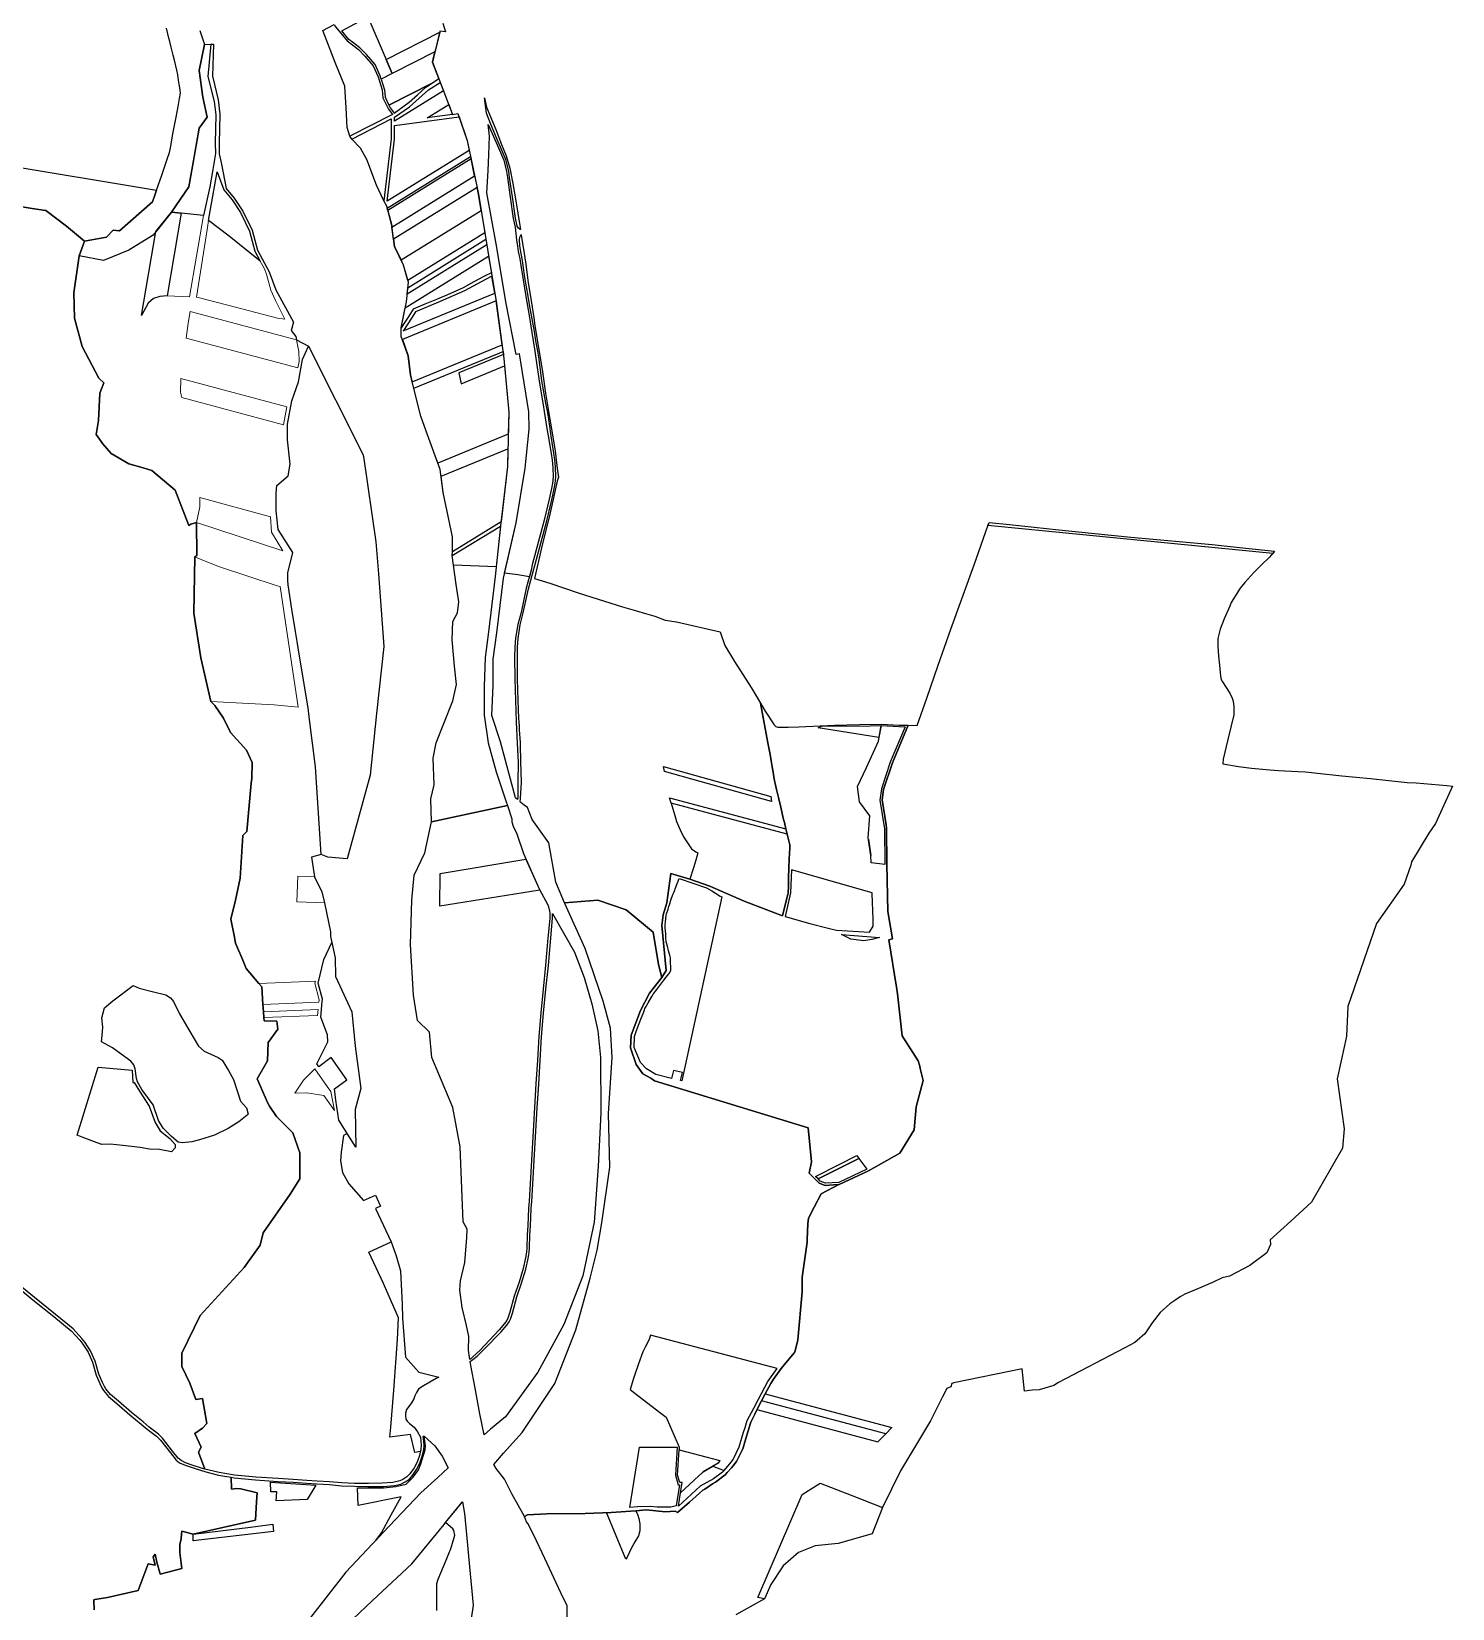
# Model space of a CAD drawing. Header units: inches. Extents: x 574087 to 581218, y 394959 to 403549.
# Drawn here: x 578654 to 581218, y 399159 to 402005 of the extents above; entities that cross this region are included whole.
import ezdxf

# ---------------------------------------------------------------- set-up
doc = ezdxf.new("R2010")
doc.units = ezdxf.units.IN
doc.header["$MEASUREMENT"] = 0
for name, color, linetype in [('ALTE_TERNURI_DISPONIBILE_P', 7, 'Continuous'), ('DOMENIU PRIVAT AL COMUNEI', 7, 'Continuous'), ('IZLAZ', 7, 'Continuous'), ('RETROCEDATA PV', 7, 'Continuous'), ('REZERVA_RETROCEDABILA_1', 7, 'Continuous'), ('SECTOR_CADASTRAL', 7, 'Continuous')]:
    doc.layers.add(name, color=color, linetype=linetype)
doc.layers.add('SUPRAFATA VALIDATA SI NEPUSA IN POSESIE', color=1, linetype='Continuous', lineweight=0)

msp = doc.modelspace()

# ---------------------------------------------------------------- linework, layer by layer
at = {"layer": 'ALTE_TERNURI_DISPONIBILE_P', "color": 4, "linetype": 'Continuous', "lineweight": 25}
for points in [[(578957.9, 402006.2), (578965.9, 401981.2), (578956.5, 401933.9), (578962.9, 401885.9), (578970.8, 401849.7), (578956.3, 401830.4), (578938, 401724.5), (578906.6, 401678.7), (578873.3, 401637.2), (578829.8, 401609.7), (578783.8, 401591.1), (578739.7, 401600), (578749.7, 401626.4), (578789.1, 401633.2), (578801, 401646.3), (578812.5, 401644.8), (578872.3, 401697.4), (578876.4, 401709.2), (578876.4, 401709.2), (578878.9, 401716.5), (578878.9, 401716.5), (578883, 401728.4), (578883, 401728.4), (578888.2, 401743.4), (578888.2, 401743.4), (578893.8, 401759.7), (578893.8, 401759.7), (578899.3, 401775.7), (578899.3, 401775.7), (578903, 401786.3), (578904, 401791.8), (578904, 401791.8), (578904.6, 401794.9), (578904.6, 401794.9), (578906.4, 401804.7), (578906.4, 401804.7), (578909.2, 401819.9), (578912, 401834.9), (578912, 401834.9), (578914.8, 401849.7), (578914.8, 401849.7), (578918.3, 401869.1), (578918.3, 401869.1), (578921, 401883.6), (578921, 401883.6), (578922.9, 401893.5), (578922, 401899.2), (578922, 401899.2), (578920.4, 401909.3), (578920.4, 401909.3), (578919.3, 401916.5), (578917.7, 401926.6), (578917.7, 401926.6), (578916.4, 401934.8), (578911.9, 401952.9), (578911.9, 401952.9), (578909.7, 401961.6), (578909.7, 401961.6), (578906, 401976.2), (578906, 401976.2), (578903.5, 401986.5), (578903.5, 401986.5), (578902, 401992.3), (578902, 401992.3), (578900, 402000.3), (578900, 402000.3), (578897.4, 402010.7)], [(579385.2, 399154.7), (579385.6, 399203.7), (579387.6, 399211.3), (579402.2, 399245.7), (579404.9, 399251.9), (579408.5, 399260.6), (579409.4, 399263.2), (579412.7, 399272), (579417.6, 399291), (579416, 399299.2), (579414, 399302.4), (579401.1, 399313.4), (579419, 399335.5), (579431.4, 399350.9), (579435.5, 399329.9), (579439.1, 399292), (579444.5, 399233.8), (579450.9, 399164.6), (579443.8, 399115.3)]]:
    msp.add_lwpolyline(points, dxfattribs=at)
for points in [[(579231.8, 401810.3), (579303, 401846.8), (579302.9, 401810.6), (579290, 401699.1), (579276.3, 401727.4), (579258.8, 401773.3), (579247.4, 401793.8)], [(580164.1, 400547), (580168.4, 400517.3), (580163.8, 400549.4), (580166.5, 400589.3), (580148.1, 400614.1), (580144.3, 400642.1), (580160.8, 400676.5), (580182.1, 400724.1), (580187.2, 400752), (580230.5, 400749.9), (580203.6, 400686.1), (580187.5, 400637.6), (580184.8, 400617.6), (580193.3, 400565.5), (580193.7, 400501.1), (580168.9, 400504.5), (580168.4, 400517.3)], [(580115.5, 400374.8), (580183.9, 400369.6), (580170.3, 400365.6), (580156.1, 400363.7), (580132.2, 400366.7)], [(579200.4, 400096.6), (579223.1, 400112.8), (579194.9, 400152.6), (579172.3, 400136.1), (579172.3, 400136.1), (579168.7, 400141.2), (579188.5, 400181.4), (579188.1, 400193.8), (579176.3, 400225.6), (579178.6, 400253.9), (579179, 400258.4), (579171.5, 400287.2), (579181.7, 400329.9), (579195.7, 400360.6), (579201.9, 400332.7), (579202.6, 400298.9), (579214, 400274.4), (579232.2, 400235.1), (579238, 400173.1), (579248.5, 400097), (579238, 400058.8), (579238.9, 399990.8), (579208.6, 400039.6), (579203.3, 400076)]]:
    msp.add_lwpolyline(points, close=True, dxfattribs=at)
at = {"layer": 'DOMENIU PRIVAT AL COMUNEI', "color": 2, "linetype": 'Continuous', "lineweight": 25}
for points in [[(579179.4, 402006.5), (579199.9, 402017.2), (579202.5, 402013.1), (579212.3, 402001.6), (579223.8, 401987.5), (579230.9, 401982.1), (579244.1, 401972.3), (579255.7, 401960.3), (579270.7, 401942.7), (579279.5, 401922.8), (579286.8, 401899.2), (579288.1, 401884.9), (579297.9, 401864.6), (579305.4, 401854.5), (579228.1, 401815.4), (579223.7, 401831.5), (579222, 401866.7), (579219.1, 401905.9), (579201.8, 401948.6)], [(578956.5, 401933.9), (578965.9, 401981.2), (578977.6, 401981.6), (578972.1, 401923.6), (578983.8, 401878.3), (578986.6, 401854.1), (578985.2, 401803.1), (578985.9, 401784.4), (578981.2, 401755.5), (578975.9, 401724.1), (578964.1, 401672.3), (578924.2, 401676.5), (578906.6, 401678.7), (578938, 401724.5), (578947.2, 401777.5), (578956.3, 401830.4), (578970.8, 401849.7), (578962.9, 401885.9)], [(578973.3, 401663.2), (578989, 401751.6), (579000.9, 401718.9), (579015.8, 401701), (579030.9, 401678.2), (579047.3, 401644.2), (579056.8, 401608.4), (579066.6, 401590.3), (579010.5, 401635)], [(579116.4, 401011.5), (579116.3, 401027.7), (579125.5, 401064.3), (579098.9, 401105.6), (579095.7, 401139.8), (579095.2, 401171.1), (579096.5, 401185.2), (579117.2, 401202.5), (579120.8, 401223.9), (579115.8, 401267.5), (579116.1, 401295.8), (579123.9, 401338.2), (579135.8, 401372.1), (579142.7, 401412.8), (579153.6, 401436.7), (579252, 401241.6), (579253.2, 401237.5), (579275.1, 401083.4), (579280.1, 401025.7), (579289.6, 400894.7), (579276.7, 400773.8), (579264.8, 400662.3), (579223.6, 400511.7), (579188.8, 400514.7), (579176.5, 400519.1), (579166.4, 400677.2), (579155.7, 400763.2), (579153.1, 400784), (579135.7, 400888.1), (579133.6, 400903.8), (579130.3, 400921.7), (579123.9, 400962.3), (579117.2, 401005.8), (579116.8, 401008.6)], [(579355.7, 399441.6), (579345.6, 399440.3), (579337.6, 399472.8), (579300.8, 399467.6), (579302.3, 399485.9), (579307.8, 399552.7), (579314.6, 399643.7), (579316.2, 399683), (579289.1, 399745.1), (579262.8, 399801.7), (579302.7, 399820.3), (579312.1, 399794.8), (579320, 399767.8), (579323, 399707.1), (579323.6, 399682.7), (579329, 399611.9), (579352.8, 399585.1), (579388.7, 399576.1), (579384.1, 399573.5), (579361.1, 399560.4), (579360.3, 399559.9), (579352.4, 399554.1), (579348.4, 399548.3), (579345.7, 399542), (579343.6, 399536.6), (579339.8, 399529.9), (579336.4, 399525.5), (579330.8, 399517.6), (579329.1, 399511.2), (579328.6, 399506.3), (579329.7, 399500.3), (579331.8, 399496.5), (579336.3, 399492.4), (579344.2, 399485.6), (579350.4, 399477.4), (579355.6, 399467.7), (579356.6, 399460.2), (579357, 399453.5), (579356.7, 399445.9)], [(579275.1, 399281.3), (579285.6, 399295), (579303.1, 399327.5), (579320.7, 399359.9), (579243.5, 399344.1), (579242.2, 399376.4), (579289.4, 399376.4), (579311.6, 399378.5), (579329.8, 399382.8), (579342.7, 399395.6), (579352, 399408.8), (579356.5, 399419.8), (579364.3, 399444.8), (579364.9, 399452.3), (579362.6, 399469.3), (579381.6, 399451.9), (579395, 399433.3), (579406, 399412.4), (579387.2, 399395.1), (579356.6, 399367), (579288.8, 399295.8)]]:
    msp.add_lwpolyline(points, close=True, dxfattribs=at)
at = {"layer": 'IZLAZ', "color": 5, "linetype": 'Continuous', "lineweight": 25}
msp.add_lwpolyline([(580077, 399384.7), (580136.3, 399361.9), (580189.7, 399340.6), (580171, 399293.3), (580109.6, 399275.8), (580068.1, 399271.8), (580038, 399259.5), (580010.6, 399235.4), (579988.3, 399201.7), (579976.6, 399175.9), (579964.5, 399178.1), (580044.5, 399364.4)], close=True, dxfattribs=at)
at = {"layer": 'RETROCEDATA PV', "linetype": 'Continuous', "lineweight": -2, "flags": 128}
for points in [[(579377.3, 401949.4), (579381.8, 401967.6), (579381.8, 401967.6), (579305, 401928.7), (579285, 401918.5), (579290.7, 401899.5), (579292.1, 401885.9), (579298.8, 401871.9), (579375.7, 401910.9), (579388.7, 401919.7)], [(579303.9, 401654.5), (579304.2, 401651.6), (579453.6, 401744.1), (579447.2, 401774.6), (579296.9, 401681.5)], [(579308.7, 401616.5), (579320.9, 401592.2), (579465.4, 401681.6), (579460.6, 401711), (579458, 401723.3), (579307, 401629.8)], [(579808.3, 400611.8), (579816.1, 400585.7), (579818.1, 400578.8), (579824.7, 400563.9), (579830.3, 400551.4), (579845, 400529.2), (579853, 400524), (579856.6, 400522.4), (579852.8, 400508.9), (579848.5, 400495.2), (579841.7, 400474.6), (579878, 400461.9), (579940, 400435.2), (580009.4, 400408.5), (580019, 400447.8), (580019.3, 400448.8), (580019.7, 400462.5), (580020.2, 400476.9), (580020.8, 400494.5), (580021.4, 400511.3), (580022.1, 400530.6), (580022.3, 400536.6), (580017.7, 400555.8)]]:
    msp.add_lwpolyline(points, close=True, dxfattribs=at)
at = {"layer": 'RETROCEDATA PV'}
for points in [[(578749.7, 401626.4), (578717.3, 401653.2), (578679.6, 401681.5), (578679.4, 401681.5), (578655, 401685.4), (578612.1, 401692.5), (578591.4, 401694.7), (578590.8, 401746.3), (578589.9, 401765.5), (578589.8, 401766.6), (578879.6, 401718.5), (578878.9, 401716.5), (578876.4, 401709.2), (578872.3, 401697.4), (578812.5, 401644.8), (578801, 401646.3), (578789.1, 401633.2)], [(578899, 401527.4), (578885.3, 401526.5), (578874.1, 401522.8), (578864.7, 401514), (578852.7, 401492.2), (578878.3, 401643.4), (578906.6, 401678.7), (578924.2, 401676.5)]]:
    msp.add_lwpolyline(points, close=True, dxfattribs=at)
at = {"layer": 'RETROCEDATA PV', "linetype": 'Continuous', "flags": 128}
for points in [[(580014.2, 400407.3), (580058.4, 400394.6), (580091.6, 400386.3), (580106.3, 400382.6), (580166, 400379.2), (580173, 400390.2), (580172.6, 400401.7), (580171.6, 400433), (580171.1, 400448.2), (580171.1, 400449.9), (580025.2, 400491.8), (580023.6, 400450.2)], [(579742.2, 400190.6), (579745.1, 400199.6), (579747.4, 400206.7), (579753.4, 400222.1), (579755.7, 400227.8), (579757.4, 400232.3), (579758.6, 400235.3), (579759.9, 400238.7), (579760.9, 400241.3), (579762.9, 400244.7), (579764.4, 400247.4), (579767, 400251.8), (579773.4, 400263.1), (579775.9, 400267.5), (579776.3, 400268.1), (579780, 400272.8), (579782.4, 400275.9), (579786.1, 400280.6), (579795, 400292.2), (579799.4, 400297.9), (579803.9, 400303.7), (579805.1, 400305.3), (579807.9, 400310.6), (579807.2, 400329.5), (579807.1, 400332.7), (579805.9, 400337.3), (579803.7, 400345.5), (579801.6, 400353.6), (579799.5, 400361.7), (579798.8, 400369), (579798.3, 400376), (579797.3, 400387), (579797.3, 400392.3), (579797.8, 400397.1), (579799.3, 400409.9), (579800.1, 400412.2), (579802.7, 400420.6), (579804.2, 400425.5), (579805.7, 400430.3), (579807.8, 400436.9), (579811.5, 400447.1), (579812.9, 400450.8), (579814.6, 400455.1), (579815.4, 400457.1), (579822.6, 400475.7), (579871.8, 400459.1), (579881.7, 400453.6), (579896.7, 400443.9), (579899.6, 400442.6), (579827.3, 400110.6), (579825.3, 400111.2), (579828.5, 400125.9), (579812.2, 400129.4), (579809.1, 400114.8), (579780.4, 400122), (579763.7, 400132.6), (579752.6, 400144.1), (579741.7, 400170.9)], [(579741.4, 399577.1), (579740.3, 399573.8), (579734.4, 399553.8), (579742.9, 399547.3), (579787.2, 399513.1), (579799.2, 399503.8), (579822.9, 399449.4), (579822.6, 399444.6), (579895.8, 399425.3), (579893.1, 399421), (579883.5, 399415.4), (579903.6, 399407.7), (579916.8, 399423.4), (579920.2, 399427.5), (579931.2, 399450), (579939, 399476.5), (579941.5, 399485.1), (579945.2, 399497.6), (579957.5, 399520.3), (579966, 399536.3), (579982.7, 399568), (579999.6, 399591.9), (579771.1, 399651.9), (579768.4, 399644), (579761.1, 399629.9), (579756.8, 399621.5), (579749.2, 399600)], [(580195.4, 399473.5), (579971.3, 399533.5), (579967, 399525.4), (579963.1, 399517.6), (580181.4, 399459.2)], [(579823.5, 399381.6), (579817.3, 399343.5), (579807.5, 399341.5), (579782.7, 399341.1), (579770.1, 399342.7), (579747.4, 399342), (579733.6, 399340.9), (579751.3, 399449.8), (579818.9, 399449.6), (579815.9, 399399), (579820.9, 399381.4)], [(579744.7, 399334.9), (579748.1, 399326.7), (579750, 399321), (579751.5, 399311.2), (579751.7, 399298.7), (579749, 399289.6), (579742.4, 399278.7), (579735.3, 399265.3), (579728.8, 399251.3), (579726.5, 399247.7), (579691.6, 399331.7), (579699.7, 399332)]]:
    msp.add_lwpolyline(points, close=True, dxfattribs=at)
at = {"layer": 'REZERVA_RETROCEDABILA_1', "color": 1, "linetype": 'Continuous', "lineweight": 25}
for points in [[(579570.1, 400457.6), (579571.5, 400454.9), (579390.6, 400425.8), (579391.1, 400485.2), (579546.2, 400510.6)], [(578800.3, 400170.3), (578780.2, 400181.4), (578781.2, 400192.5), (578782.5, 400207.7), (578780.7, 400224.7), (578785.9, 400242.4), (578800.8, 400255.1), (578837.2, 400283.1), (578848.3, 400278.3), (578871.4, 400272.2), (578896.2, 400265.7), (578904.6, 400260.8), (578910.1, 400253.9), (578921.1, 400231.6), (578939.6, 400200), (578955, 400173.5), (578965.7, 400164.5), (578991, 400152.9), (578997.7, 400148.1), (579009.2, 400129.2), (579018.3, 400113.1), (579031, 400073.8), (579041.9, 400061.8), (579044.7, 400050.7), (579043.1, 400049), (579027.9, 400036.8), (579009, 400024.7), (578984.1, 400012.5), (578956.8, 400004.1), (578943.1, 400000.6), (578926.6, 399998.6), (578918.6, 399999.9), (578906.7, 400010.1), (578891.6, 400025.2), (578883.3, 400038.9), (578873.7, 400067.3), (578853.2, 400095.1), (578845, 400109.1), (578843.6, 400115), (578840.7, 400132.3), (578838.5, 400139.9), (578833.1, 400146.3), (578822.2, 400154.2)], [(578736.2, 400012.6), (578774, 400135.3), (578835.8, 400130.3), (578836.8, 400107.9), (578839, 400108), (578849, 400092.4), (578866.4, 400065.1), (578877.1, 400035.5), (578886, 400020.7), (578903.3, 400006.5), (578913.1, 399995.8), (578913.1, 399989.9), (578906.7, 399982.9), (578884.9, 399986.6), (578867.1, 399987.2), (578850, 399990.5), (578818.9, 399993.8), (578795.6, 399996.2), (578780.8, 399995.9), (578772.2, 399999.1), (578745.1, 400009.2)]]:
    msp.add_lwpolyline(points, close=True, dxfattribs=at)
at = {"layer": 'SECTOR_CADASTRAL', "color": 174, "linetype": 'Continuous', "lineweight": 25}
for points in [[(578957.9, 402006.2), (578965.9, 401981.2), (578977.6, 401981.6), (578982.6, 401981.7), (578980.5, 401924), (578990.8, 401881.3), (578993.8, 401855.2), (578992.3, 401803.1), (578992.7, 401784.1), (578996.6, 401765.3), (579005.3, 401721.5), (579019.9, 401704), (579035.3, 401680.6), (579052, 401645.9), (579061.5, 401610.2), (579082.6, 401571.1), (579095, 401538.5), (579126.7, 401479.9), (579122.4, 401464.7), (579130.8, 401453.9), (579131.9, 401448.3), (579131.9, 401448.3), (579153.6, 401436.7), (579252, 401241.6), (579253.2, 401237.5), (579275.1, 401083.4), (579280.1, 401025.7), (579289.6, 400894.7), (579276.7, 400773.8), (579264.8, 400662.3), (579223.6, 400511.7), (579188.8, 400514.7), (579176.5, 400519.1), (579159.1, 400514.3), (579164.4, 400479.1), (579177.7, 400451.8), (579182.4, 400432.2), (579193.2, 400379.6), (579193.2, 400371.2), (579195.7, 400360.6), (579201.9, 400332.7), (579202.6, 400298.9), (579214, 400274.4), (579232.2, 400235.1), (579238, 400173.1), (579248.5, 400097), (579238, 400058.8), (579238.9, 399990.8), (579223.5, 400015.6), (579217, 400012.2), (579212.8, 399982), (579211.4, 399966.6), (579215.2, 399945.2), (579226.3, 399925.1), (579253.2, 399894.7), (579274.6, 399904.6), (579283.8, 399884.8), (579274.7, 399880.6), (579302.7, 399820.3), (579312.1, 399794.8), (579320, 399767.8), (579323, 399707.1), (579323.6, 399682.7), (579329, 399611.9), (579352.8, 399585.1), (579388.7, 399576.1), (579384.1, 399573.5), (579361.1, 399560.4), (579360.3, 399559.9), (579352.4, 399554.1), (579348.4, 399548.3), (579345.7, 399542), (579343.6, 399536.6), (579339.8, 399529.9), (579336.4, 399525.5), (579330.8, 399517.6), (579329.1, 399511.2), (579328.6, 399506.3), (579329.7, 399500.3), (579331.8, 399496.5), (579336.3, 399492.4), (579344.2, 399485.6), (579350.4, 399477.4), (579355.6, 399467.7), (579356.6, 399460.2), (579357, 399453.5), (579356.7, 399445.9), (579354, 399434.7), (579350.1, 399422.6), (579344.7, 399412.1), (579336.6, 399401.6), (579331.5, 399395.9), (579323.7, 399391), (579318.7, 399388.7), (579306.1, 399386.1), (579286.2, 399384.6), (579261.8, 399384.1), (579236.7, 399384.1), (579213.8, 399385.1), (579191.8, 399387), (579169.4, 399388.5), (579150.6, 399389.4), (579126.4, 399391.3), (579098.8, 399392.8), (579058.7, 399395.6), (579020.3, 399399.3), (578992.6, 399404), (578966.5, 399410.1), (578955.4, 399440.9), (578960.2, 399449.4), (578948.7, 399474.5), (578962.2, 399483.9), (578970.3, 399492.5), (578962.4, 399537.7), (578950.2, 399535.5), (578939.5, 399565), (578925.1, 399595.5), (578925.1, 399619.2), (578958.3, 399687.1), (579037.7, 399774.1), (579066.5, 399814), (579072.1, 399836.4), (579120.5, 399906.2), (579138.1, 399934.2), (579138, 399980.6), (579125.5, 400016.7), (579095.8, 400046.7), (579083.6, 400064.8), (579080.5, 400070.7), (579060.9, 400114.6), (579079.8, 400146.6), (579080.8, 400180), (579098.5, 400204.2), (579096.5, 400218.3), (579073.6, 400219.2), (579073.2, 400225.1), (579073.2, 400225.1), (579072.5, 400235.5), (579071.6, 400248.7), (579071.6, 400248.7), (579069.4, 400280.7), (579064.3, 400286.6), (579041.2, 400313.5), (579035.1, 400328.4), (579022.3, 400359.3), (579019.6, 400372.9), (579013.8, 400402.8), (579022.3, 400437.1), (579030.4, 400476.6), (579035.3, 400553.6), (579042.3, 400560.7), (579050.5, 400647.9), (579051.3, 400656.6), (579052.3, 400685.2), (579041.7, 400707.8), (579013.1, 400739.2), (579000.3, 400765.4), (578984.7, 400787.9), (578977.5, 400795.6), (578959.6, 400874.2), (578946.6, 400954.6), (578948.9, 401056.2), (578952.3, 401058.6), (578951.5, 401118.6), (578951.5, 401118.6), (578941.7, 401115.7), (578937.6, 401112.8), (578913.1, 401176.9), (578871.3, 401212), (578855.3, 401217.1), (578829.4, 401224.5), (578797.6, 401242.8), (578782.2, 401261.3), (578779.8, 401264.6), (578770.8, 401277), (578774.8, 401302.6), (578777.3, 401351.8), (578784.7, 401370.4), (578775.4, 401378.7), (578745.6, 401436.2), (578731.6, 401487.3), (578730.4, 401533), (578739.7, 401600), (578749.7, 401626.4), (578717.3, 401653.2), (578679.6, 401681.5), (578679.4, 401681.5), (578655, 401685.4), (578612.1, 401692.5)], [(579395.9, 402019.6), (579401, 402004), (579391, 402005), (579377.3, 401949.4), (579413.7, 401854.8), (579423.5, 401856.5), (579440.2, 401808), (579460.6, 401711), (579476.7, 401611.9), (579493.1, 401513.9), (579506.5, 401414.3), (579515.1, 401317.4), (579512.7, 401219.8), (579500.5, 401112.5), (579490.6, 401020.9), (579478.7, 400920.9), (579472.4, 400874.8), (579471, 400822.5), (579470.5, 400770.5), (579478.1, 400720.7), (579492.5, 400668.3), (579509.9, 400616.3), (579512.8, 400607.6), (579375.9, 400578.4), (579374.6, 400620), (579380.3, 400645), (579378.6, 400693.4), (579384, 400720.5), (579398.1, 400755.8), (579414.4, 400796.3), (579420.7, 400826.3), (579417.5, 400858.9), (579412.8, 400906.4), (579414.5, 400939.5), (579422.4, 400955.4), (579425, 400975.3), (579420.5, 401006.8), (579415.5, 401041.5), (579413.3, 401058.7), (579413.4, 401065.7), (579413.6, 401092.4), (579396.8, 401172.6), (579391.2, 401214.2), (579366.4, 401283.3), (579356.2, 401310.5), (579338.1, 401384.4), (579333.9, 401419.4), (579320.9, 401454.4), (579321.1, 401469.7), (579330.5, 401516.7), (579334, 401552.4), (579325.5, 401583.1), (579308.7, 401616.5), (579303.9, 401654.5), (579294.9, 401689.1), (579290, 401699.1), (579276.3, 401727.4), (579258.8, 401773.3), (579247.4, 401793.8), (579231.8, 401810.3), (579228.1, 401815.4), (579223.7, 401831.5), (579222, 401866.7), (579219.1, 401905.9), (579201.8, 401948.6), (579179.4, 402006.5)], [(578612.1, 401692.5), (578655, 401685.4), (578679.4, 401681.5), (578679.6, 401681.5), (578717.3, 401653.2), (578749.7, 401626.4), (578739.7, 401600), (578730.4, 401533), (578731.6, 401487.3), (578745.6, 401436.2), (578775.4, 401378.7), (578784.7, 401370.4), (578777.3, 401351.8), (578774.8, 401302.6), (578770.8, 401277), (578779.8, 401264.6), (578782.2, 401261.3), (578797.6, 401242.8), (578829.4, 401224.5), (578855.3, 401217.1), (578871.3, 401212), (578913.1, 401176.9), (578937.6, 401112.8), (578941.7, 401115.7), (578951.5, 401118.6), (578951.5, 401118.6), (578952.3, 401058.6), (578948.9, 401056.2), (578946.6, 400954.6), (578959.6, 400874.2), (578977.5, 400795.6), (578984.7, 400787.9), (579000.3, 400765.4), (579013.1, 400739.2), (579041.7, 400707.8), (579052.3, 400685.2), (579051.3, 400656.6), (579050.5, 400647.9), (579042.3, 400560.7), (579035.3, 400553.6), (579030.4, 400476.6), (579022.3, 400437.1), (579013.8, 400402.8), (579019.6, 400372.9), (579022.3, 400359.3), (579035.1, 400328.4), (579041.2, 400313.5), (579064.3, 400286.6), (579069.4, 400280.7), (579071.6, 400248.7), (579071.6, 400248.7), (579072.5, 400235.5), (579073.2, 400225.1), (579073.2, 400225.1), (579073.6, 400219.2), (579096.5, 400218.3), (579098.5, 400204.2), (579080.8, 400180), (579079.8, 400146.6), (579060.9, 400114.6), (579080.5, 400070.7), (579083.6, 400064.8), (579095.8, 400046.7), (579125.5, 400016.7), (579138, 399980.6), (579138.1, 399934.2), (579120.5, 399906.2), (579072.1, 399836.4), (579066.5, 399814), (579037.7, 399774.1), (578958.3, 399687.1), (578925.1, 399619.2), (578925.1, 399595.5), (578939.5, 399565), (578950.2, 399535.5), (578962.4, 399537.7), (578970.3, 399492.5), (578962.2, 399483.9), (578948.7, 399474.5), (578960.2, 399449.4), (578955.4, 399440.9), (578966.5, 399410.1), (578962.2, 399411.1), (578943.9, 399417), (578932.1, 399421.5), (578923.8, 399425.8), (578918.5, 399429.6), (578908.4, 399442.4), (578890.5, 399465.9), (578882.8, 399473.2), (578866, 399486), (578855.2, 399495.2), (578834.6, 399512), (578811, 399532.4), (578796.5, 399544.8), (578788.1, 399554.7), (578785.5, 399558.9), (578782, 399566.4), (578775.6, 399581.4), (578768.5, 399604.8), (578760.3, 399623.4), (578750.9, 399638.5), (578744.9, 399646), (578728.8, 399663.3), (578697.2, 399689.1), (578659.3, 399719.7), (578623.5, 399749.4)], [(579620.5, 399129.2), (579620.4, 399163.5), (579609.3, 399187), (579580, 399249), (579560.1, 399291.1), (579549.3, 399311.8), (579547.4, 399314.8), (579543.3, 399324.5), (579548.9, 399327.8), (579583.9, 399329.2), (579653.1, 399330.2), (579699.7, 399332), (579744.7, 399334.9), (579763.7, 399336.3), (579797.5, 399332.7), (579815.7, 399334), (579819.5, 399331.8), (579841.2, 399350.6), (579847.4, 399356), (579865.6, 399371.8), (579869.1, 399374.1), (579882.8, 399383.2), (579888.3, 399386.7), (579905.9, 399399.6), (579909.5, 399403.9), (579916.8, 399412.6), (579926.2, 399423.7), (579926.8, 399424.9), (579936.7, 399445.3), (579938.3, 399448.5), (579941.2, 399459.2), (579947, 399479), (579951.1, 399492.7), (579951.7, 399494.9), (579959, 399509.5), (579967, 399525.4), (579971.3, 399533.5), (579977.9, 399546.1), (579987.8, 399564.8), (579992.9, 399572.1), (580007, 399591.9), (580030.1, 399619.6), (580031.3, 399621.1), (580036.6, 399643.5), (580044.4, 399730.2), (580044.4, 399756.6), (580053.9, 399819.8), (580053.6, 399823.6), (580055, 399853.3), (580055.8, 399862.6), (580060.5, 399871.5), (580066.3, 399882.5), (580079, 399906.6), (580111, 399923.6), (580111.5, 399923.6), (580164.5, 399948.3), (580220.7, 399980.2), (580246.5, 400022.3), (580250.6, 400063.9), (580263, 400111.3), (580257.3, 400133.2), (580256.8, 400137.2), (580253.9, 400146.8), (580224.8, 400191.9), (580216.8, 400268.1), (580214.9, 400280), (580201.2, 400365.3), (580207.7, 400367.1), (580199.4, 400416.3), (580197.2, 400501.7), (580196.8, 400566.7), (580196.1, 400573), (580188.9, 400617.7), (580191.4, 400636.7), (580207.4, 400684.7), (580236, 400752.6), (580252.2, 400752.3), (580269.5, 400801.4), (580290, 400860.8), (580312.9, 400926), (580355.3, 401042.3), (580379.4, 401112.2), (580381.8, 401118.3), (580418.6, 401114.6), (580507.6, 401105.1), (580572.6, 401098.6), (580637.9, 401092.2), (580677.9, 401088.4), (580745, 401082.4), (580784.6, 401078.9), (580833.7, 401073.4), (580897.2, 401067), (580888, 401055.7), (580873.2, 401041.7), (580859.6, 401028.2), (580843.4, 401010.4), (580834.8, 401000.2), (580818.8, 400973.8), (580816.3, 400967.2), (580805.9, 400944.6), (580799.1, 400925.9), (580794.9, 400909.3), (580794.5, 400895), (580796.1, 400877.5), (580797.8, 400860.9), (580799.3, 400841.4), (580800.8, 400835.2), (580803.4, 400830.8), (580816.1, 400810.7), (580820.4, 400801.7), (580822.4, 400795.9), (580823.4, 400786), (580823.7, 400778.1), (580823.5, 400771.1), (580812.7, 400727), (580804.5, 400691.3), (580803.5, 400683.1), (580832, 400678.3), (580855.7, 400675.3), (580888.8, 400672.1), (580904.4, 400671.1), (580938.9, 400668.9), (580952.7, 400668.3), (580974.7, 400666.2), (581018.5, 400661.2), (581070.1, 400656.5), (581136.3, 400649.4), (581152.4, 400648.6), (581208, 400643.7), (581218.1, 400642.8), (581187.8, 400575.4), (581175.5, 400557.6), (581144.4, 400506), (581142.7, 400500.2), (581131.2, 400465.6), (581080.8, 400395), (581029.2, 400244.8), (581026.9, 400191.3), (581023.2, 400174.6), (581010.1, 400114.6), (581022.8, 400024), (581019.6, 399989), (580963.6, 399891.7), (580926.3, 399857.7), (580889, 399823.7), (580889.5, 399815.3), (580883, 399800.4), (580852.5, 399777.7), (580816, 399758.5), (580802.5, 399755.1), (580784.9, 399746.8), (580760.1, 399736.3), (580735.4, 399725.8), (580727, 399720.7), (580718.7, 399715.7), (580708.1, 399708.3), (580690.5, 399692.7), (580676.5, 399673.8), (580662.8, 399653.9), (580658.3, 399650.2), (580653.9, 399646.4), (580645, 399638.8), (580626.7, 399628.7), (580507.3, 399566.5), (580498.6, 399560.7), (580472.4, 399553.4), (580459.4, 399552.5), (580445.7, 399551), (580441.9, 399590.9), (580318.3, 399565.5), (580314.5, 399564.7), (580312.8, 399558.7), (580305.9, 399555.6), (580298.1, 399540.2), (580276.1, 399497), (580221.8, 399407.1), (580189.7, 399340.6), (580171, 399293.3), (580109.6, 399275.8), (580068.1, 399271.8), (580038, 399259.5), (580010.6, 399235.4), (579988.3, 399201.7), (579976.6, 399175.9), (579925.1, 399147.1)], [(578620.1, 399745.7), (578656.1, 399715.8), (578694, 399685.2), (578725.3, 399659.6), (578741.1, 399642.7), (578746.8, 399635.6), (578755.9, 399621.1), (578763.8, 399603.1), (578770.9, 399579.7), (578777.4, 399564.3), (578781.1, 399556.6), (578784, 399551.7), (578793, 399541.3), (578807.8, 399528.6), (578831.4, 399508.1), (578852.1, 399491.4), (578862.9, 399482.2), (578879.5, 399469.4), (578886.8, 399462.5), (578904.5, 399439.3), (578915, 399426), (578921.2, 399421.5), (578931.2, 399417), (578947.2, 399411.9), (578968.4, 399405.1), (578991.6, 399399), (579014.1, 399395.3), (579015.1, 399374.1), (579023.8, 399375.2), (579031.8, 399374.7), (579060.9, 399367.4), (579060, 399351.1), (579058.2, 399318), (578945.6, 399292.7), (578925.3, 399298), (578924.8, 399293.3), (578924.2, 399284.3), (578921.5, 399274.2), (578921.3, 399270.4), (578921.4, 399259.8), (578923.2, 399245.1), (578925, 399230.4), (578885.9, 399220.2), (578885.2, 399222.8), (578879.9, 399242.2), (578876.9, 399256.3), (578873.2, 399252), (578877.3, 399236.5), (578864.4, 399238.8), (578846.5, 399191.1), (578791, 399178.1), (578768.4, 399174.5), (578766.4, 399174.2), (578767.2, 399155.9)], [(578767.2, 399155.9), (578766.4, 399174.2), (578768.4, 399174.5), (578791, 399178.1), (578846.5, 399191.1), (578864.4, 399238.8), (578877.3, 399236.5), (578873.2, 399252), (578876.9, 399256.3), (578879.9, 399242.2), (578885.2, 399222.8), (578885.9, 399220.2), (578925, 399230.4), (578923.2, 399245.1), (578921.4, 399259.8), (578921.3, 399270.4), (578921.5, 399274.2), (578924.2, 399284.3), (578924.8, 399293.3), (578925.3, 399298), (578945.6, 399292.7), (579058.2, 399318), (579060, 399351.1), (579060.9, 399367.4), (579031.8, 399374.7), (579023.8, 399375.2), (579015.1, 399374.1), (579014.1, 399395.3), (579019.7, 399394.4), (579058.3, 399390.7), (579098.5, 399387.8), (579126.1, 399386.3), (579150.3, 399384.4), (579169.1, 399383.6), (579191.4, 399382), (579213.5, 399380.1), (579236.6, 399379.1), (579261.1, 399378.4), (579289.1, 399378.9), (579308.7, 399380.7), (579320.5, 399383.1), (579328.4, 399386.9), (579336.2, 399392), (579342.7, 399400.2), (579348.9, 399409.4), (579354.8, 399420.7), (579358.9, 399433.3), (579362.1, 399444.9), (579362.7, 399452.9), (579361.6, 399460.7), (579360.4, 399469.2), (579362.6, 399469.3), (579381.6, 399451.9), (579395, 399433.3), (579406, 399412.4), (579387.2, 399395.1), (579356.6, 399367), (579288.8, 399295.8), (579221.2, 399224), (579157.6, 399142.3)], [(579198.1, 399105.3), (579269.4, 399172.9), (579340.2, 399239.3), (579398.6, 399310.3), (579401.1, 399313.4), (579431.1, 399350.5), (579431.4, 399350.9), (579435.5, 399329.9), (579439.1, 399292), (579444.5, 399233.8), (579450.9, 399164.6), (579443.8, 399115.3)]]:
    msp.add_lwpolyline(points, dxfattribs=at)
for points in [[(579474.8, 401857.4), (579471.1, 401884.9), (579475.1, 401868.1), (579491.6, 401827.8), (579501.9, 401800.7), (579510.7, 401779.9), (579516.9, 401758), (579522.3, 401730.5), (579527.7, 401699.2), (579535.4, 401654.4), (579536.4, 401647.3), (579536, 401647.4), (579532.5, 401649.9), (579530.3, 401653.1), (579527.3, 401667.7), (579521.8, 401706.1), (579516.6, 401741.3), (579515.1, 401752.7), (579509.8, 401773.6), (579496.3, 401805.6), (579482, 401838.3), (579474.9, 401857.2)], [(579477.7, 401836.5), (579492.6, 401804), (579506, 401772.3), (579511.2, 401751.9), (579512.7, 401740.8), (579517.8, 401705.5), (579523.4, 401667), (579526.5, 401651.6), (579529.3, 401628.7), (579530.7, 401617.2), (579532.3, 401607.7), (579535.3, 401594.4), (579537.2, 401582), (579540.5, 401560.2), (579546.2, 401526.1), (579552, 401492.1), (579556.9, 401461.3), (579559.3, 401446.4), (579562.4, 401427.5), (579564.7, 401410.9), (579570, 401373.6), (579577.2, 401330.8), (579579.3, 401319), (579583.9, 401287.8), (579586.1, 401274.8), (579591.8, 401243), (579593.4, 401230.8), (579594.6, 401217.9), (579595.2, 401201), (579593.8, 401189.5), (579592.2, 401179.9), (579587.9, 401160.4), (579579.2, 401122.8), (579568.1, 401082.5), (579557.6, 401042), (579555.5, 401032.2), (579546.8, 400999.9), (579537.3, 400955.8), (579531.6, 400934.2), (579527.1, 400909.7), (579525.9, 400893.7), (579525.8, 400875), (579526, 400835.6), (579527.1, 400797), (579528.8, 400758.7), (579530.1, 400720.3), (579531.9, 400686), (579531.5, 400649), (579531.6, 400620.7), (579531.2, 400618.3), (579527.1, 400621.8), (579500.2, 400722.6), (579484.5, 400770.3), (579487, 400824), (579487.1, 400871.6), (579493.7, 400919.1), (579505.4, 401017.8), (579528.3, 401117.8), (579544.5, 401216.8), (579552.1, 401287.1), (579551.1, 401318.2), (579534.5, 401422.8), (579528.7, 401421.4), (579509.8, 401516.9), (579493.5, 401615), (579475.3, 401713.5), (579477.7, 401753.7), (579478.9, 401782), (579480.5, 401815.6)], [(579791.3, 400297.3), (579785.2, 400320.9), (579776, 400379.2), (579727.3, 400419.5), (579675.8, 400436.6), (579615.6, 400432.3), (579600, 400469.1), (579587.7, 400540.3), (579557.5, 400582.2), (579549.1, 400604), (579543, 400608.1), (579537, 400613.3), (579535.7, 400614.4), (579536.6, 400620.4), (579538.1, 400650.1), (579537.1, 400687.4), (579536.3, 400717.8), (579536.2, 400721.1), (579534.7, 400744.3), (579534.3, 400750.8), (579533.8, 400758.9), (579533.5, 400764.5), (579532, 400797.2), (579531, 400835.6), (579530.8, 400875), (579530.9, 400893.5), (579532, 400909.1), (579536, 400933.6), (579540.9, 400955.4), (579550.9, 400998.8), (579559.2, 401030.1), (579562.5, 401040.9), (579573, 401081.2), (579584, 401121.6), (579592.8, 401159.3), (579597.1, 401179), (579598.8, 401188.8), (579600.2, 401200.8), (579599.6, 401218.2), (579598.4, 401231.4), (579596.7, 401243.7), (579591.9, 401274.2), (579589.1, 401292.5), (579585.4, 401316.4), (579582, 401333.9), (579574.9, 401374.4), (579569.9, 401413.3), (579567.4, 401427.9), (579564.1, 401446.5), (579561.3, 401463.1), (579555.9, 401492.8), (579553.3, 401508.2), (579550.1, 401526.7), (579544.4, 401560.8), (579541.2, 401582.1), (579539.3, 401595.2), (579537, 401606.8), (579535.2, 401618.1), (579534.4, 401628.4), (579535.1, 401633.3), (579537.4, 401638.2), (579537.6, 401638.4), (579538.4, 401632.6), (579541.3, 401615.6), (579545.7, 401584.6), (579549.8, 401555), (579555.4, 401518.8), (579560.4, 401487.7), (579562.3, 401473.8), (579575.8, 401390.1), (579581.6, 401351.7), (579590.5, 401297.8), (579598.9, 401247.8), (579602.8, 401215.9), (579604.7, 401200.1), (579602.7, 401192.8), (579590.1, 401135.8), (579574.5, 401072.9), (579561.3, 401017.2), (579589.2, 401008.7), (579642.3, 400990.7), (579720.2, 400966.4), (579745.9, 400959.3), (579761.7, 400954.5), (579779, 400949.6), (579797.1, 400942.1), (579817.9, 400939.2), (579896.5, 400921.4), (579905, 400896.5), (579922.5, 400867.8), (579952.4, 400820.7), (579969.5, 400792.4), (579982.8, 400720.8), (579986.8, 400699.5), (579988.8, 400688.1), (579990.6, 400677.4), (579992.9, 400664.1), (579993.7, 400659), (579995.3, 400649.7), (579995.6, 400647.7), (579998.2, 400636.8), (580001.8, 400622.2), (580005.4, 400607.1), (580011.2, 400582.6), (580012.6, 400577), (580015.4, 400565.3), (580017.7, 400555.8), (580022.3, 400536.6), (580022.1, 400530.6), (580021.4, 400511.3), (580020.8, 400494.5), (580020.2, 400476.9), (580019.7, 400462.5), (580019.3, 400448.8), (580019, 400447.8), (580009.4, 400408.5), (579940, 400435.2), (579878, 400461.9), (579841.7, 400474.6), (579807.7, 400485.2), (579800.7, 400431.9), (579793.9, 400410.6), (579791.1, 400391.2), (579799.4, 400310.1)], [(580111, 399923.6), (580101.3, 399923), (580086, 399922), (580075.1, 399926.2), (580057.4, 399943.9), (580061.4, 399964.7), (580055.7, 400026), (579778.2, 400111), (579771.4, 400115.3), (579757.3, 400123.2), (579745.1, 400140.2), (579735, 400170.3), (579736.3, 400193.3), (579752.9, 400237.8), (579769.4, 400269), (579791.3, 400297.3), (579799.4, 400310.1), (579791.1, 400391.2), (579793.9, 400410.6), (579800.7, 400431.9), (579807.7, 400485.2), (579841.7, 400474.6), (579878, 400461.9), (579940, 400435.2), (580009.4, 400408.5), (580019, 400447.8), (580019.3, 400448.8), (580019.7, 400462.5), (580020.2, 400476.9), (580020.8, 400494.5), (580021.4, 400511.3), (580022.1, 400530.6), (580022.3, 400536.6), (580017.7, 400555.8), (580015.4, 400565.3), (580012.6, 400577), (580011.2, 400582.6), (580005.4, 400607.1), (580001.8, 400622.2), (579998.2, 400636.8), (579995.6, 400647.7), (579995.3, 400649.7), (579993.7, 400659), (579992.9, 400664.1), (579990.6, 400677.4), (579988.8, 400688.1), (579986.8, 400699.5), (579982.8, 400720.8), (579969.5, 400792.4), (579978.1, 400778.2), (579993.8, 400753.1), (579996.9, 400750.4), (580000.8, 400748.8), (580007, 400748.8), (580019.1, 400748.8), (580038.5, 400749.7), (580103.2, 400752.6), (580147.9, 400753.6), (580187.1, 400754.4), (580219.5, 400752.9), (580236, 400752.6), (580207.4, 400684.7), (580191.4, 400636.7), (580188.9, 400617.7), (580196.1, 400573), (580196.8, 400566.7), (580197.2, 400501.7), (580199.4, 400416.3), (580207.7, 400367.1), (580201.2, 400365.3), (580214.9, 400280), (580216.8, 400268.1), (580224.8, 400191.9), (580253.9, 400146.8), (580256.8, 400137.2), (580257.3, 400133.2), (580263, 400111.3), (580250.6, 400063.9), (580246.5, 400022.3), (580220.7, 399980.2), (580164.5, 399948.3), (580111.5, 399923.6)], [(579414, 400062.7), (579376.2, 400153), (579372.1, 400198.7), (579350.7, 400219.4), (579343.2, 400265.2), (579338, 400356.8), (579340.4, 400436.9), (579344.5, 400481.9), (579363.5, 400522.3), (579375.9, 400578.4), (579512.8, 400607.6), (579520.6, 400583.9), (579520.5, 400582.7), (579520.8, 400578.4), (579523.2, 400570.5), (579529.7, 400556.5), (579541.5, 400521), (579570.1, 400457.6), (579586.2, 400427), (579586.9, 400424.2), (579588.7, 400417.9), (579589, 400412.9), (579589, 400404.6), (579585.2, 400361.9), (579581.7, 400319.6), (579577.3, 400276.5), (579573.1, 400233.3), (579569.5, 400190.5), (579566.9, 400147.9), (579564.3, 400105.2), (579561.5, 400062.6), (579559.1, 400020.2), (579556.7, 399977.9), (579554.3, 399935.6), (579552, 399893.5), (579550.7, 399880.8), (579549.4, 399848.8), (579548.2, 399833.1), (579547.7, 399808.8), (579547.2, 399801.3), (579545.3, 399791.4), (579541.4, 399772.2), (579533.7, 399747.4), (579524.9, 399722.3), (579516.8, 399693.1), (579513.5, 399682.7), (579511.6, 399678.5), (579507.6, 399673.1), (579497.7, 399661.3), (579463, 399624.3), (579450.6, 399612.5), (579446.5, 399609.1), (579445.2, 399608), (579442.4, 399624.6), (579442.9, 399649.2), (579438.8, 399669.5), (579431, 399701.8), (579426.9, 399733.2), (579428, 399750), (579435.9, 399783.2), (579439.7, 399828.1), (579440.2, 399843), (579432.9, 399856.5), (579427.4, 399991.4)], [(579791.3, 400297.3), (579769.4, 400269), (579752.9, 400237.8), (579736.3, 400193.3), (579735, 400170.3), (579745.1, 400140.2), (579757.3, 400123.2), (579771.4, 400115.3), (579778.2, 400111), (580055.7, 400026), (580061.4, 399964.7), (580057.4, 399943.9), (580075.1, 399926.2), (580086, 399922), (580101.3, 399923), (580111, 399923.6), (580079, 399906.6), (580066.3, 399882.5), (580060.5, 399871.5), (580055.8, 399862.6), (580055, 399853.3), (580053.6, 399823.6), (580053.9, 399819.8), (580044.4, 399756.6), (580044.4, 399730.2), (580036.6, 399643.5), (580031.3, 399621.1), (580030.1, 399619.6), (580007, 399591.9), (579992.9, 399572.1), (579987.8, 399564.8), (579977.9, 399546.1), (579971.3, 399533.5), (579967, 399525.4), (579959, 399509.5), (579951.7, 399494.9), (579951.1, 399492.7), (579947, 399479), (579941.2, 399459.2), (579938.3, 399448.5), (579936.7, 399445.3), (579926.8, 399424.9), (579926.2, 399423.7), (579916.8, 399412.6), (579909.5, 399403.9), (579905.9, 399399.6), (579888.3, 399386.7), (579882.8, 399383.2), (579869.1, 399374.1), (579865.6, 399371.8), (579847.4, 399356), (579841.2, 399350.6), (579819.5, 399331.8), (579815.7, 399334), (579797.5, 399332.7), (579763.7, 399336.3), (579744.7, 399334.9), (579699.7, 399332), (579653.1, 399330.2), (579583.9, 399329.2), (579548.9, 399327.8), (579543.3, 399324.5), (579520.9, 399365.5), (579507.6, 399391.8), (579492.2, 399411.4), (579488.3, 399418.5), (579505.4, 399438.7), (579539.1, 399476), (579598.2, 399564.6), (579636.1, 399661.2), (579662.3, 399754.8), (579674.4, 399805), (579683, 399854.4), (579697.7, 399955.1), (579695, 400052), (579701.8, 400153), (579698.5, 400206), (579685.5, 400254.3), (579653, 400349.4), (579616.2, 400431), (579615.6, 400432.3), (579675.8, 400436.6), (579727.3, 400419.5), (579776, 400379.2), (579785.2, 400320.9)], [(579594, 400412.7), (579633.9, 400343.3), (579651.5, 400297.3), (579664.9, 400250), (579676, 400201.2), (579680.8, 400152.8), (579681.1, 400052.8), (579676.7, 399955.9), (579669.1, 399855.9), (579648.9, 399758.9), (579614.3, 399671.3), (579567.5, 399585.2), (579509.4, 399504.3), (579482, 399482.4), (579470.8, 399472.1), (579463.2, 399509.7), (579454.8, 399556.3), (579447, 399597.3), (579445.7, 399604.6), (579446.1, 399604.8), (579448, 399606.3), (579458.2, 399614.1), (579471.6, 399627.3), (579501.4, 399658), (579511.5, 399670), (579515.9, 399675.9), (579518.2, 399680.9), (579521.6, 399691.7), (579529.7, 399720.8), (579538.4, 399745.8), (579546.2, 399771), (579550.2, 399790.4), (579552.1, 399800.7), (579552.7, 399808.6), (579553.2, 399832.8), (579554.4, 399848.5), (579555.7, 399880.5), (579557, 399893.1), (579559.2, 399935.3), (579561.7, 399977.6), (579564.1, 400019.9), (579566.4, 400062.3), (579569.2, 400104.9), (579571.9, 400147.6), (579574.5, 400190.1), (579578.1, 400232.9), (579582.2, 400276), (579586.7, 400319.2), (579590.2, 400361.5), (579594, 400404.3)]]:
    msp.add_lwpolyline(points, close=True, dxfattribs=at)
at = {"layer": 'SUPRAFATA VALIDATA SI NEPUSA IN POSESIE', "linetype": 'Continuous', "lineweight": -2, "flags": 128}
for points in [[(579214, 402005.8), (579261.1, 402030.8), (579294, 401954.3), (579305, 401928.7), (579285, 401918.5), (579283.2, 401924.4), (579274.1, 401944.9), (579258.7, 401963), (579246.7, 401975.3), (579233.3, 401985.3), (579226.6, 401990.4)], [(579294, 401954.3), (579390.6, 402003.3), (579383.9, 401976.4), (579381.8, 401967.6), (579305, 401928.7)], [(579298.8, 401871.9), (579301.3, 401866.8), (579308.6, 401857), (579335.6, 401876.8), (579350.7, 401890.5), (579365.8, 401904.2), (579375.7, 401910.9)], [(579391.4, 401912.7), (579397.3, 401897.5), (579309, 401842.9), (579309, 401849.9), (579335.9, 401868.6), (579370.2, 401899.6)], [(579406.8, 401872.8), (579413.7, 401854.8), (579367.9, 401848.7)], [(579296, 401698.2), (579301.9, 401749.6), (579308.9, 401810.2), (579309, 401835), (579425.7, 401850.3), (579440.2, 401808), (579444, 401789.9)], [(579552.4, 401020.6), (579531.3, 401024.2), (579507.5, 401027.2), (579528.3, 401117.8), (579544.5, 401216.8), (579552.1, 401287.1), (579551.1, 401318.2), (579534.5, 401422.8), (579528.7, 401421.4), (579509.8, 401516.9), (579493.5, 401615), (579475.3, 401713.5), (579477.7, 401753.7), (579478.9, 401782), (579480.5, 401815.6), (579477.7, 401836.5), (579492.6, 401804), (579506, 401772.3), (579511.2, 401751.9), (579512.7, 401740.8), (579517.8, 401705.5), (579523.4, 401667), (579526.5, 401651.6), (579529.3, 401628.7), (579530.7, 401617.2), (579532.3, 401607.7), (579535.3, 401594.4), (579537.2, 401582), (579540.5, 401560.2), (579546.2, 401526.1), (579552, 401492.1), (579556.9, 401461.3), (579559.3, 401446.4), (579562.4, 401427.5), (579564.7, 401410.9), (579570, 401373.6), (579577.2, 401330.8), (579579.3, 401319), (579583.9, 401287.8), (579586.1, 401274.8), (579591.8, 401243), (579593.4, 401230.8), (579594.6, 401217.9), (579595.2, 401201), (579593.8, 401189.5), (579592.2, 401179.9), (579587.9, 401160.4), (579579.2, 401122.8), (579568.1, 401082.5), (579557.6, 401042), (579555.5, 401032.2)], [(579295.8, 401685.7), (579446.3, 401778.9), (579447.2, 401774.6), (579296.9, 401681.5)], [(579304.2, 401651.6), (579453.6, 401744.1), (579458, 401723.3), (579307, 401629.8)], [(579320.9, 401592.2), (579465.4, 401681.6), (579471.9, 401641.3), (579333.2, 401555.4), (579325.5, 401583.1)], [(579333, 401542.2), (579473.9, 401629.5), (579475.5, 401619.5), (579331.8, 401530.5)], [(579328.3, 401506.1), (579478.8, 401599.3), (579483.9, 401569), (579471.4, 401563.1), (579452.1, 401552.5), (579432.8, 401542), (579408.8, 401531.4), (579384.8, 401520.9), (579363.8, 401512.2), (579342.8, 401503.5), (579334.6, 401490.7), (579327.9, 401480.2), (579321.1, 401469.7)], [(579484.9, 401562.9), (579474.2, 401557.7), (579435.5, 401536.6), (579387.1, 401515.3), (579346.9, 401498.7), (579339.7, 401487.5), (579325.3, 401465.2), (579324.9, 401464.2), (579490, 401532.4)], [(579492.3, 401518.4), (579323.1, 401448.5), (579333.9, 401419.4), (579338.1, 401384.4), (579341.1, 401372.2), (579503.1, 401439.2), (579493.1, 401513.9)], [(579343.9, 401360.7), (579504.8, 401427.1), (579505.5, 401421.6), (579424.8, 401388.3), (579429.5, 401368.9), (579507.6, 401401.2), (579515.1, 401317.4), (579514.1, 401277.8), (579387.2, 401225.3), (579366.4, 401283.3), (579356.2, 401310.5)], [(579392.9, 401201.8), (579513.5, 401251.6), (579512.7, 401219.8), (579501.3, 401119.5), (579413.4, 401065.7), (579413.6, 401092.4), (579396.8, 401172.6)], [(579413.3, 401058.7), (579500.5, 401111.9), (579495.6, 401066.7), (579492.5, 401038.4), (579415.5, 401041.5)], [(580784.6, 401078.9), (580833.7, 401073.4), (580897.2, 401067), (580893.7, 401062.7), (580379.7, 401113), (580381.8, 401118.3), (580418.6, 401114.6), (580507.6, 401105.1), (580572.6, 401098.6), (580637.9, 401092.2), (580677.9, 401088.4), (580745, 401082.4)], [(580079.5, 400750.6), (580167.2, 400751.4), (580187.2, 400752), (580183.2, 400730.2), (580073.3, 400747.8)], [(579794.1, 400678.1), (579988.1, 400623.8), (579989.5, 400614.8), (579796.2, 400668.9)], [(579805.5, 400621.4), (580015.4, 400565.3), (580017.7, 400555.8), (579808.3, 400611.8)], [(580068.7, 399938.2), (580111.2, 399959.6), (580143.2, 399975.8), (580146.9, 399970.9), (580073.2, 399933.7)], [(580073.2, 399933.7), (580146.9, 399970.9), (580161.5, 399951.3), (580110.5, 399927.6), (580086.6, 399926), (580077.3, 399929.6)], [(579971.3, 399533.5), (579977.9, 399546.1), (580206.6, 399484.9), (580195.4, 399473.5), (579971.3, 399533.5)], [(579822.6, 399444.6), (579895.8, 399425.3), (579893.1, 399421), (579865.9, 399404.9), (579825.2, 399367), (579828.3, 399386.1), (579823.8, 399385.7), (579819.9, 399399.4), (579822.6, 399444.6)], [(579883.5, 399415.4), (579903.6, 399407.7), (579901.1, 399404.8), (579884.4, 399392.6), (579860.8, 399379.1), (579821.3, 399342.9), (579825.2, 399367), (579865.9, 399404.9)], [(579085, 399386.5), (579167.2, 399381.2), (579151.4, 399354.9), (579095.7, 399352.6), (579096.6, 399368.9), (579085.9, 399368.9)], [(578945.6, 399292.7), (579049.1, 399305.4), (579089.2, 399310.4), (579090.5, 399297.6), (578945.7, 399280.7)]]:
    msp.add_lwpolyline(points, close=True, dxfattribs=at)
at = {"layer": 'SUPRAFATA VALIDATA SI NEPUSA IN POSESIE', "linetype": 'Continuous', "lineweight": 0, "flags": 128}
for points in [[(578964.1, 401672.3), (578939.3, 401525.6), (578899, 401527.4), (578924.2, 401676.5)], [(578973.3, 401663.2), (579010.5, 401635), (579066.6, 401590.3), (579074, 401577.6), (579078.2, 401566.4), (579085.9, 401537.6), (579094, 401519.1), (579110.8, 401485.4), (579097.7, 401487.4), (579022.2, 401507), (578954.5, 401524.3), (578951.4, 401525.3), (578971.5, 401650.8)], [(578933.2, 401451.4), (578936.6, 401477.9), (578940.5, 401499.5), (579131.9, 401448.3), (579136.3, 401427.3), (579136.7, 401409.3), (579134.5, 401397.6)], [(579108.8, 401294.8), (579114.8, 401327), (578923.4, 401378.1), (578922.9, 401353.5), (578924.9, 401343.9)], [(578957.5, 401163.3), (579085.2, 401128.4), (579087.2, 401101.2), (579107.2, 401067.5), (578951.5, 401118.6), (578957.5, 401147)], [(578993.2, 401038.4), (579097.3, 401004.4), (579102.7, 401002.7), (579111.7, 400942), (579135, 400784.9), (579091.6, 400789.3), (578977.5, 400795.6), (578959.6, 400874.2), (578946.6, 400954.6), (578948.9, 401056.2), (578964, 401049.8)], [(579182.4, 400432.2), (579177.7, 400451.8), (579164.4, 400479.1), (579134.8, 400480), (579132.9, 400433.8)], [(579064.3, 400286.6), (579166.3, 400290.5), (579165.5, 400287), (579173.1, 400257.2), (579172.6, 400252.6), (579071.6, 400248.7), (579069.4, 400280.7)], [(579072.5, 400235.5), (579171.2, 400239.3), (579170.1, 400228.8), (579073.2, 400225.1)], [(579129.3, 400088.5), (579144.9, 400112.1), (579165, 400132.7), (579187.5, 400100.5), (579193.9, 400091.3), (579200.9, 400057.5), (579181.3, 400084.1), (579150.7, 400089.4)]]:
    msp.add_lwpolyline(points, close=True, dxfattribs=at)

doc.saveas('drawing.dxf')
